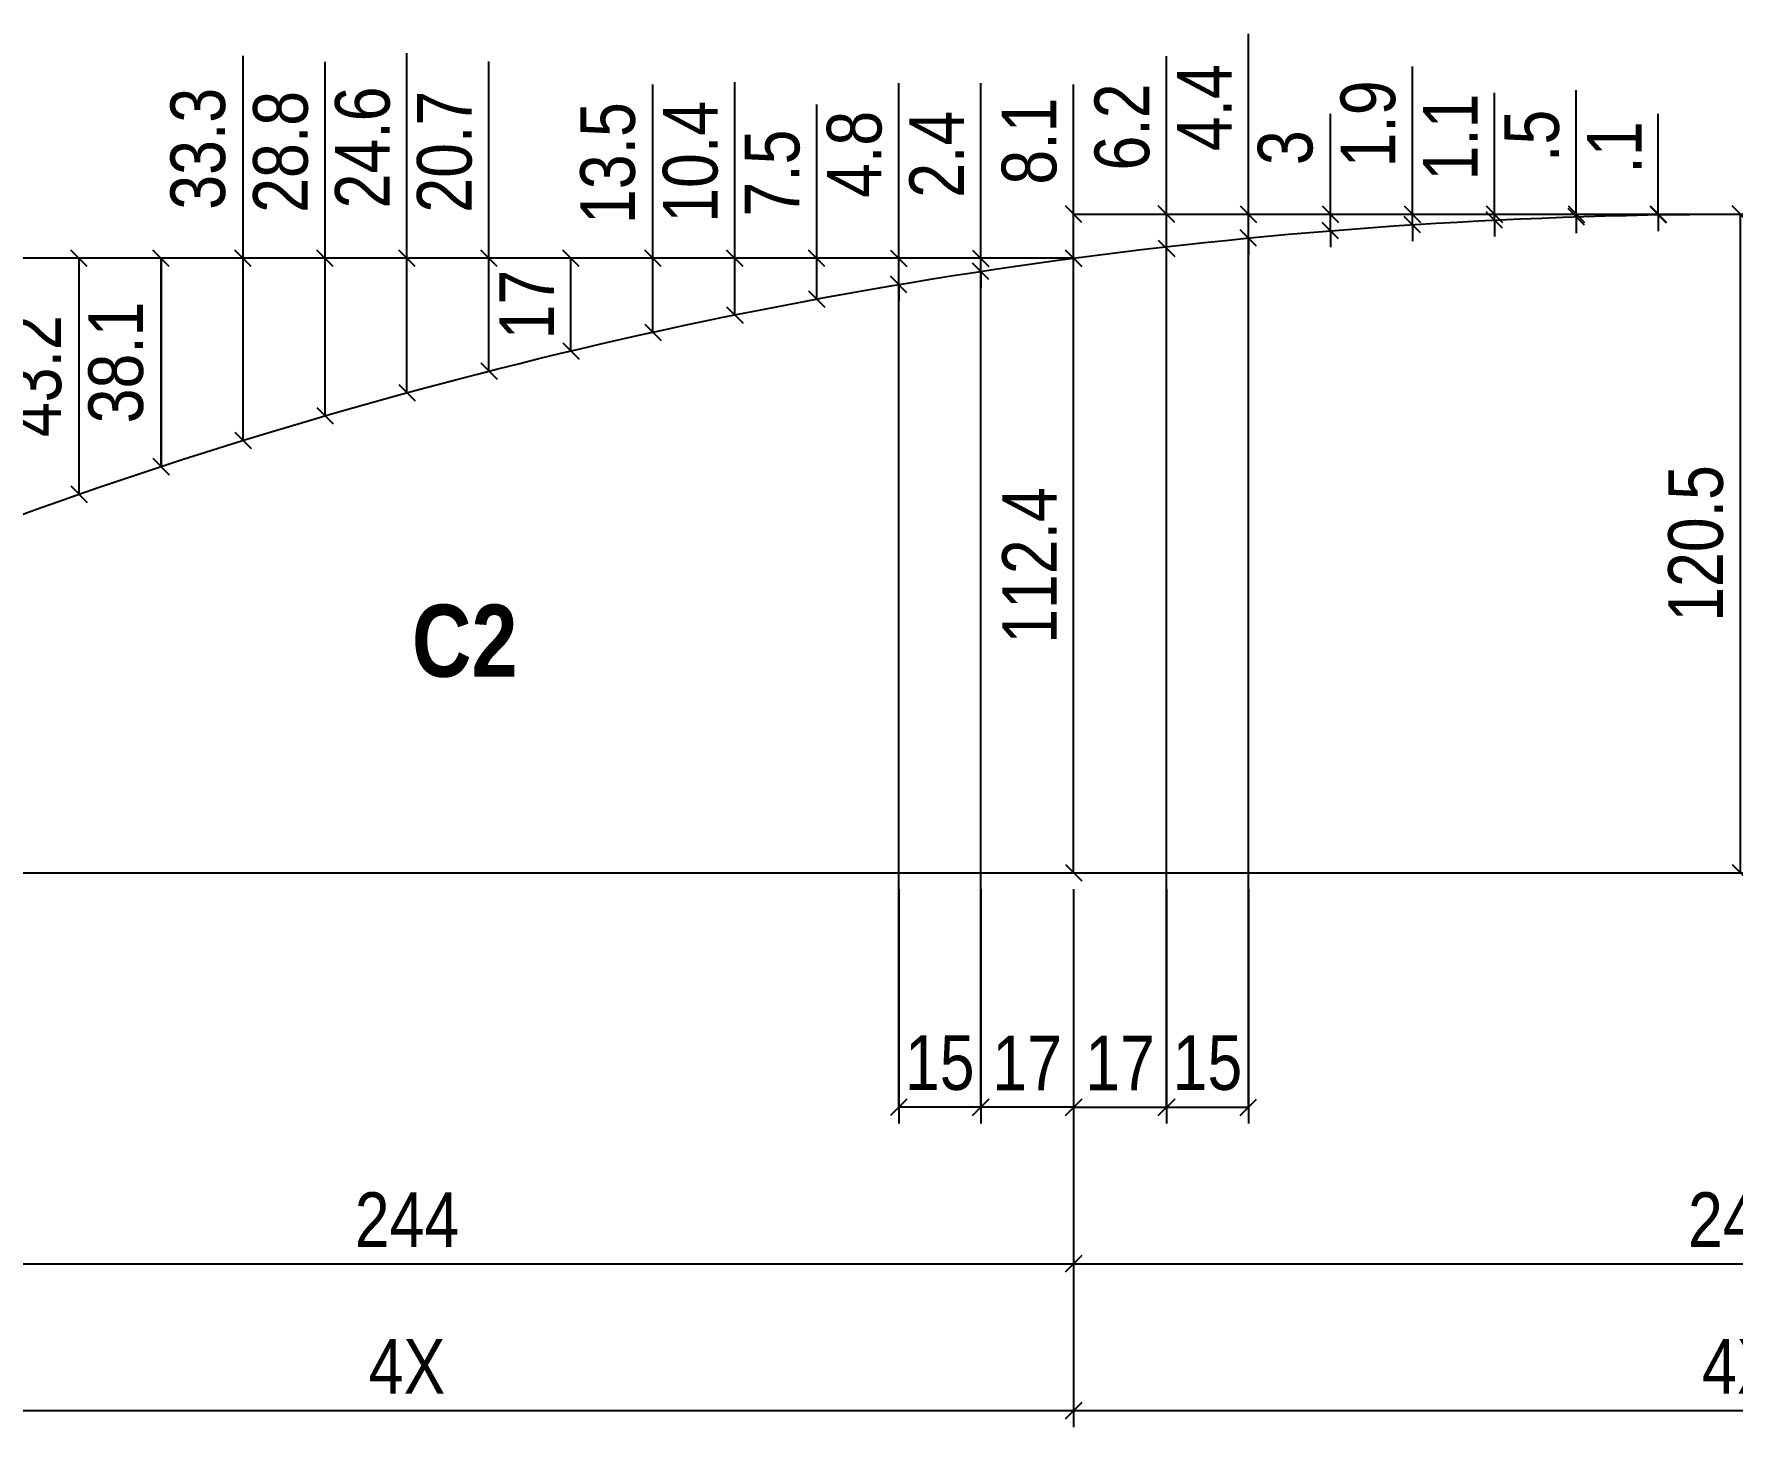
# Model space of a CAD drawing. Extents: x -15895 to 12929, y -2522 to 15173.
# Drawn here: x 8498.2 to 8809, y 4687.3 to 4942.2 of the extents above; entities that cross this region are included whole.
import ezdxf

# ---------------------------------------------------------------- set-up
doc = ezdxf.new("R2010")
doc.units = 0
doc.header["$PDMODE"] = 35
doc.header["$PDSIZE"] = -10
for name, color, linetype in [('COTA', 241, 'Continuous'), ('NOMENCLATURA', 7, 'Continuous'), ('Painéis', 200, 'Continuous')]:
    doc.layers.add(name, color=color, linetype=linetype)
doc.styles.add('COTA TECNICA', font='techl___.ttf', dxfattribs={"height": 10})
doc.styles.add('TECNICA', font='techb___.ttf', dxfattribs={"height": 10})
doc.dimstyles.new('PAINEL', dxfattribs={"dimtxt": 10, "dimasz": 3, "dimexe": 3, "dimexo": 3, "dimgap": 3, "dimtad": 1, "dimdec": 1, "dimzin": 12, "dimdsep": 46, "dimtxsty": 'COTA TECNICA', "dimblk1": 'OBLIQUE', "dimblk2": 'OBLIQUE', "dimsah": 1, "dimcen": 0.9, "dimclrd": 4, "dimclre": 4, "dimclrt": 240, "dimadec": 1, "dimazin": 3, "dimtfac": 1, "dimtdec": 1, "dimtmove": 0, "dimatfit": 3, "dimfxl": 1, "dimtolj": 1, "dimtzin": 12, "dimarcsym": 0})

# ---------------------------------------------------------------- blocks, each defined once
blk = doc.blocks.new('_Oblique')
at = {"color": 0, "linetype": 'ByBlock', "lineweight": -2}
blk.add_line((-0.5, -0.5), (0.5, 0.5), dxfattribs=at)
blk = doc.blocks.new('*D2422')
at = {"layer": 'COTA', "color": 4, "lineweight": -2, "transparency": 16777216}
for p, q in [((8444.49, 4785.73), (8444.49, 4714.19)), ((8688.49, 4785.73), (8688.49, 4714.19)), ((8444.49, 4717.19), (8688.49, 4717.19))]:
    blk.add_line(p, q, dxfattribs=at)
at = {"layer": 'Defpoints', "color": 0, "transparency": 16777216}
for p in [(8444.49, 4788.73), (8688.49, 4788.73), (8688.49, 4717.19)]:
    blk.add_point(p, dxfattribs=at)
at = {"layer": 'COTA', "color": 4, "lineweight": -2, "transparency": 16777216, "xscale": 3, "yscale": 3, "zscale": 3, "rotation": 180}
blk.add_blockref('_Oblique', (8444.49, 4717.19), dxfattribs=at)
at = {"layer": 'COTA', "color": 4, "lineweight": -2, "transparency": 16777216, "xscale": 3, "yscale": 3, "zscale": 3}
blk.add_blockref('_Oblique', (8688.49, 4717.19), dxfattribs=at)
at = {"layer": 'COTA', "color": 240, "transparency": 16777216, "insert": (8566.49, 4725.26), "char_height": 10, "attachment_point": 5, "style": 'COTA TECNICA'}
blk.add_mtext('\\A1;244', dxfattribs=at)
blk = doc.blocks.new('*D2423')
at = {"layer": 'COTA', "color": 4, "lineweight": -2, "transparency": 16777216}
for p, q in [((8688.49, 4785.73), (8688.49, 4714.19)), ((8932.49, 4785.73), (8932.49, 4714.19)), ((8688.49, 4717.19), (8932.49, 4717.19))]:
    blk.add_line(p, q, dxfattribs=at)
at = {"layer": 'Defpoints', "color": 0, "transparency": 16777216}
for p in [(8688.49, 4788.73), (8932.49, 4788.73), (8932.49, 4717.19)]:
    blk.add_point(p, dxfattribs=at)
at = {"layer": 'COTA', "color": 4, "lineweight": -2, "transparency": 16777216, "xscale": 3, "yscale": 3, "zscale": 3, "rotation": 180}
blk.add_blockref('_Oblique', (8688.49, 4717.19), dxfattribs=at)
at = {"layer": 'COTA', "color": 4, "lineweight": -2, "transparency": 16777216, "xscale": 3, "yscale": 3, "zscale": 3}
blk.add_blockref('_Oblique', (8932.49, 4717.19), dxfattribs=at)
at = {"layer": 'COTA', "color": 240, "transparency": 16777216, "insert": (8810.49, 4725.26), "char_height": 10, "attachment_point": 5, "style": 'COTA TECNICA'}
blk.add_mtext('\\A1;244', dxfattribs=at)
blk = doc.blocks.new('*D2429')
at = {"layer": 'COTA', "color": 4, "lineweight": -2, "transparency": 16777216}
blk.add_line((8688.49, 4788.73), (8688.49, 4901.16), dxfattribs=at)
at = {"layer": 'Defpoints', "color": 0, "transparency": 16777216}
for p in [(8688.49, 4901.16), (8688.49, 4901.16), (8688.49, 4788.73)]:
    blk.add_point(p, dxfattribs=at)
at = {"layer": 'COTA', "color": 4, "lineweight": -2, "transparency": 16777216, "xscale": 3, "yscale": 3, "zscale": 3}
for p, rotation in [((8688.49, 4901.16), 90), ((8688.49, 4788.73), 270)]:
    blk.add_blockref('_Oblique', p, dxfattribs=dict(at, rotation=rotation))
at = {"layer": 'COTA', "color": 240, "transparency": 16777216, "insert": (8680.42, 4844.94), "char_height": 10, "attachment_point": 5, "rotation": 90, "style": 'COTA TECNICA'}
blk.add_mtext('\\A1;112.4', dxfattribs=at)
blk = doc.blocks.new('*D2444')
at = {"layer": 'COTA', "color": 4, "lineweight": -2, "transparency": 16777216}
blk.add_line((8506.49, 4857.99), (8506.49, 4901.16), dxfattribs=at)
at = {"layer": 'Defpoints', "color": 0, "transparency": 16777216}
for p in [(8506.49, 4901.16), (8506.49, 4901.16), (8506.49, 4857.99)]:
    blk.add_point(p, dxfattribs=at)
at = {"layer": 'COTA', "color": 4, "lineweight": -2, "transparency": 16777216, "xscale": 3, "yscale": 3, "zscale": 3}
for p, rotation in [((8506.49, 4901.16), 90), ((8506.49, 4857.99), 270)]:
    blk.add_blockref('_Oblique', p, dxfattribs=dict(at, rotation=rotation))
at = {"layer": 'COTA', "color": 240, "transparency": 16777216, "insert": (8498.27, 4879.57), "char_height": 10, "attachment_point": 5, "rotation": 90, "style": 'COTA TECNICA'}
blk.add_mtext('\\A1;43.2', dxfattribs=at)
blk = doc.blocks.new('*D2446')
at = {"layer": 'COTA', "color": 4, "lineweight": -2, "transparency": 16777216}
for p, q in [((8536.49, 4901.16), (8536.49, 4938.2)), ((8536.49, 4867.83), (8536.49, 4901.16))]:
    blk.add_line(p, q, dxfattribs=at)
at = {"layer": 'Defpoints', "color": 0, "transparency": 16777216}
for p in [(8536.49, 4901.16), (8536.49, 4901.16), (8536.49, 4867.83)]:
    blk.add_point(p, dxfattribs=at)
at = {"layer": 'COTA', "color": 4, "lineweight": -2, "transparency": 16777216, "xscale": 3, "yscale": 3, "zscale": 3}
for p, rotation in [((8536.49, 4901.16), 90), ((8536.49, 4867.83), 270)]:
    blk.add_blockref('_Oblique', p, dxfattribs=dict(at, rotation=rotation))
at = {"layer": 'COTA', "color": 240, "transparency": 16777216, "insert": (8528.27, 4921.18), "char_height": 10, "attachment_point": 5, "rotation": 90, "style": 'COTA TECNICA'}
blk.add_mtext('\\A1;33.3', dxfattribs=at)
blk = doc.blocks.new('*D2447')
at = {"layer": 'COTA', "color": 4, "lineweight": -2, "transparency": 16777216}
for p, q in [((8551.49, 4901.16), (8551.49, 4937.06)), ((8551.49, 4872.33), (8551.49, 4901.16))]:
    blk.add_line(p, q, dxfattribs=at)
at = {"layer": 'Defpoints', "color": 0, "transparency": 16777216}
for p in [(8551.49, 4901.16), (8551.49, 4901.16), (8551.49, 4872.33)]:
    blk.add_point(p, dxfattribs=at)
at = {"layer": 'COTA', "color": 4, "lineweight": -2, "transparency": 16777216, "xscale": 3, "yscale": 3, "zscale": 3}
for p, rotation in [((8551.49, 4901.16), 90), ((8551.49, 4872.33), 270)]:
    blk.add_blockref('_Oblique', p, dxfattribs=dict(at, rotation=rotation))
at = {"layer": 'COTA', "color": 240, "transparency": 16777216, "insert": (8543.4, 4920.61), "char_height": 10, "attachment_point": 5, "rotation": 90, "style": 'COTA TECNICA'}
blk.add_mtext('\\A1;28.8', dxfattribs=at)
blk = doc.blocks.new('*D2448')
at = {"layer": 'COTA', "color": 4, "lineweight": -2, "transparency": 16777216}
for p, q in [((8566.49, 4901.16), (8566.49, 4938.68)), ((8566.49, 4876.55), (8566.49, 4901.16))]:
    blk.add_line(p, q, dxfattribs=at)
at = {"layer": 'Defpoints', "color": 0, "transparency": 16777216}
for p in [(8566.49, 4901.16), (8566.49, 4901.16), (8566.49, 4876.55)]:
    blk.add_point(p, dxfattribs=at)
at = {"layer": 'COTA', "color": 4, "lineweight": -2, "transparency": 16777216, "xscale": 3, "yscale": 3, "zscale": 3}
for p, rotation in [((8566.49, 4901.16), 90), ((8566.49, 4876.55), 270)]:
    blk.add_blockref('_Oblique', p, dxfattribs=dict(at, rotation=rotation))
at = {"layer": 'COTA', "color": 240, "transparency": 16777216, "insert": (8558.39, 4921.42), "char_height": 10, "attachment_point": 5, "rotation": 90, "style": 'COTA TECNICA'}
blk.add_mtext('\\A1;24.6', dxfattribs=at)
blk = doc.blocks.new('*D2449')
at = {"layer": 'COTA', "color": 4, "lineweight": -2, "transparency": 16777216}
for p, q in [((8581.49, 4901.16), (8581.49, 4937.12)), ((8581.49, 4880.51), (8581.49, 4901.16))]:
    blk.add_line(p, q, dxfattribs=at)
at = {"layer": 'Defpoints', "color": 0, "transparency": 16777216}
for p in [(8581.49, 4901.16), (8581.49, 4901.16), (8581.49, 4880.51)]:
    blk.add_point(p, dxfattribs=at)
at = {"layer": 'COTA', "color": 4, "lineweight": -2, "transparency": 16777216, "xscale": 3, "yscale": 3, "zscale": 3}
for p, rotation in [((8581.49, 4901.16), 90), ((8581.49, 4880.51), 270)]:
    blk.add_blockref('_Oblique', p, dxfattribs=dict(at, rotation=rotation))
at = {"layer": 'COTA', "color": 240, "transparency": 16777216, "insert": (8573.39, 4920.64), "char_height": 10, "attachment_point": 5, "rotation": 90, "style": 'COTA TECNICA'}
blk.add_mtext('\\A1;20.7', dxfattribs=at)
blk = doc.blocks.new('*D2450')
at = {"layer": 'COTA', "color": 4, "lineweight": -2, "transparency": 16777216}
blk.add_line((8596.49, 4884.2), (8596.49, 4901.16), dxfattribs=at)
at = {"layer": 'Defpoints', "color": 0, "transparency": 16777216}
for p in [(8596.49, 4901.16), (8596.49, 4901.16), (8596.49, 4884.2)]:
    blk.add_point(p, dxfattribs=at)
at = {"layer": 'COTA', "color": 4, "lineweight": -2, "transparency": 16777216, "xscale": 3, "yscale": 3, "zscale": 3}
for p, rotation in [((8596.49, 4901.16), 90), ((8596.49, 4884.2), 270)]:
    blk.add_blockref('_Oblique', p, dxfattribs=dict(at, rotation=rotation))
at = {"layer": 'COTA', "color": 240, "transparency": 16777216, "insert": (8588.42, 4892.68), "char_height": 10, "attachment_point": 5, "rotation": 90, "style": 'COTA TECNICA'}
blk.add_mtext('\\A1;17', dxfattribs=at)
blk = doc.blocks.new('*D2451')
at = {"layer": 'COTA', "color": 4, "lineweight": -2, "transparency": 16777216}
for p, q in [((8611.49, 4901.16), (8611.49, 4932.95)), ((8611.49, 4887.62), (8611.49, 4901.16))]:
    blk.add_line(p, q, dxfattribs=at)
at = {"layer": 'Defpoints', "color": 0, "transparency": 16777216}
for p in [(8611.49, 4901.16), (8611.49, 4901.16), (8611.49, 4887.62)]:
    blk.add_point(p, dxfattribs=at)
at = {"layer": 'COTA', "color": 4, "lineweight": -2, "transparency": 16777216, "xscale": 3, "yscale": 3, "zscale": 3}
for p, rotation in [((8611.49, 4901.16), 90), ((8611.49, 4887.62), 270)]:
    blk.add_blockref('_Oblique', p, dxfattribs=dict(at, rotation=rotation))
at = {"layer": 'COTA', "color": 240, "transparency": 16777216, "insert": (8603.27, 4918.56), "char_height": 10, "attachment_point": 5, "rotation": 90, "style": 'COTA TECNICA'}
blk.add_mtext('\\A1;13.5', dxfattribs=at)
blk = doc.blocks.new('*D2452')
at = {"layer": 'COTA', "color": 4, "lineweight": -2, "transparency": 16777216}
for p, q in [((8626.49, 4901.16), (8626.49, 4933.39)), ((8626.49, 4890.79), (8626.49, 4901.16))]:
    blk.add_line(p, q, dxfattribs=at)
at = {"layer": 'Defpoints', "color": 0, "transparency": 16777216}
for p in [(8626.49, 4901.16), (8626.49, 4901.16), (8626.49, 4890.79)]:
    blk.add_point(p, dxfattribs=at)
at = {"layer": 'COTA', "color": 4, "lineweight": -2, "transparency": 16777216, "xscale": 3, "yscale": 3, "zscale": 3}
for p, rotation in [((8626.49, 4901.16), 90), ((8626.49, 4890.79), 270)]:
    blk.add_blockref('_Oblique', p, dxfattribs=dict(at, rotation=rotation))
at = {"layer": 'COTA', "color": 240, "transparency": 16777216, "insert": (8618.39, 4918.78), "char_height": 10, "attachment_point": 5, "rotation": 90, "style": 'COTA TECNICA'}
blk.add_mtext('\\A1;10.4', dxfattribs=at)
blk = doc.blocks.new('*D2453')
at = {"layer": 'COTA', "color": 4, "lineweight": -2, "transparency": 16777216}
for p, q in [((8641.49, 4901.16), (8641.49, 4929.31)), ((8641.49, 4893.69), (8641.49, 4901.16))]:
    blk.add_line(p, q, dxfattribs=at)
at = {"layer": 'Defpoints', "color": 0, "transparency": 16777216}
for p in [(8641.49, 4901.16), (8641.49, 4901.16), (8641.49, 4893.69)]:
    blk.add_point(p, dxfattribs=at)
at = {"layer": 'COTA', "color": 4, "lineweight": -2, "transparency": 16777216, "xscale": 3, "yscale": 3, "zscale": 3}
for p, rotation in [((8641.49, 4901.16), 90), ((8641.49, 4893.69), 270)]:
    blk.add_blockref('_Oblique', p, dxfattribs=dict(at, rotation=rotation))
at = {"layer": 'COTA', "color": 240, "transparency": 16777216, "insert": (8633.38, 4916.74), "char_height": 10, "attachment_point": 5, "rotation": 90, "style": 'COTA TECNICA'}
blk.add_mtext('\\A1;7.5', dxfattribs=at)
blk = doc.blocks.new('*D2454')
at = {"layer": 'COTA', "color": 4, "lineweight": -2, "transparency": 16777216}
for p, q in [((8656.49, 4901.16), (8656.49, 4933.16)), ((8656.49, 4896.35), (8656.49, 4901.16)), ((8656.49, 4896.35), (8656.49, 4893.35))]:
    blk.add_line(p, q, dxfattribs=at)
at = {"layer": 'Defpoints', "color": 0, "transparency": 16777216}
for p in [(8656.49, 4901.16), (8656.49, 4901.16), (8656.49, 4896.35)]:
    blk.add_point(p, dxfattribs=at)
at = {"layer": 'COTA', "color": 4, "lineweight": -2, "transparency": 16777216, "xscale": 3, "yscale": 3, "zscale": 3}
for p, rotation in [((8656.49, 4901.16), 270), ((8656.49, 4896.35), 90)]:
    blk.add_blockref('_Oblique', p, dxfattribs=dict(at, rotation=rotation))
at = {"layer": 'COTA', "color": 240, "transparency": 16777216, "insert": (8648.4, 4920.16), "char_height": 10, "attachment_point": 5, "rotation": 90, "style": 'COTA TECNICA'}
blk.add_mtext('\\A1;4.8', dxfattribs=at)
blk = doc.blocks.new('*D2455')
at = {"layer": 'COTA', "color": 4, "lineweight": -2, "transparency": 16777216}
for p, q in [((8671.49, 4901.16), (8671.49, 4933.19)), ((8671.49, 4898.74), (8671.49, 4901.16)), ((8671.49, 4898.74), (8671.49, 4895.74))]:
    blk.add_line(p, q, dxfattribs=at)
at = {"layer": 'Defpoints', "color": 0, "transparency": 16777216}
for p in [(8671.49, 4901.16), (8671.49, 4901.16), (8671.49, 4898.74)]:
    blk.add_point(p, dxfattribs=at)
at = {"layer": 'COTA', "color": 4, "lineweight": -2, "transparency": 16777216, "xscale": 3, "yscale": 3, "zscale": 3}
for p, rotation in [((8671.49, 4901.16), 270), ((8671.49, 4898.74), 90)]:
    blk.add_blockref('_Oblique', p, dxfattribs=dict(at, rotation=rotation))
at = {"layer": 'COTA', "color": 240, "transparency": 16777216, "insert": (8663.42, 4920.18), "char_height": 10, "attachment_point": 5, "rotation": 90, "style": 'COTA TECNICA'}
blk.add_mtext('\\A1;2.4', dxfattribs=at)
blk = doc.blocks.new('*D2456')
at = {"layer": 'COTA', "color": 4, "lineweight": -2, "transparency": 16777216}
for p, q in [((8688.49, 4909.22), (8688.49, 4932.94)), ((8688.49, 4901.16), (8688.49, 4909.22))]:
    blk.add_line(p, q, dxfattribs=at)
at = {"layer": 'Defpoints', "color": 0, "transparency": 16777216}
for p in [(8688.49, 4909.22), (8688.49, 4909.22), (8688.49, 4901.16)]:
    blk.add_point(p, dxfattribs=at)
at = {"layer": 'COTA', "color": 4, "lineweight": -2, "transparency": 16777216, "xscale": 3, "yscale": 3, "zscale": 3}
for p, rotation in [((8688.49, 4909.22), 90), ((8688.49, 4901.16), 270)]:
    blk.add_blockref('_Oblique', p, dxfattribs=dict(at, rotation=rotation))
at = {"layer": 'COTA', "color": 240, "transparency": 16777216, "insert": (8680.4, 4922.58), "char_height": 10, "attachment_point": 5, "rotation": 90, "style": 'COTA TECNICA'}
blk.add_mtext('\\A1;8.1', dxfattribs=at)
blk = doc.blocks.new('*D2457')
at = {"layer": 'COTA', "color": 4, "lineweight": -2, "transparency": 16777216}
for p, q in [((8705.49, 4909.22), (8705.49, 4938.12)), ((8705.49, 4902.97), (8705.49, 4909.22)), ((8706.62, 4909.22), (8708.49, 4909.22))]:
    blk.add_line(p, q, dxfattribs=at)
at = {"layer": 'Defpoints', "color": 0, "transparency": 16777216}
for p in [(8703.62, 4909.22), (8705.49, 4909.22), (8705.49, 4902.97)]:
    blk.add_point(p, dxfattribs=at)
at = {"layer": 'COTA', "color": 4, "lineweight": -2, "transparency": 16777216, "xscale": 3, "yscale": 3, "zscale": 3}
for p, rotation in [((8705.49, 4909.22), 90), ((8705.49, 4902.97), 270)]:
    blk.add_blockref('_Oblique', p, dxfattribs=dict(at, rotation=rotation))
at = {"layer": 'COTA', "color": 240, "transparency": 16777216, "insert": (8697.39, 4925.17), "char_height": 10, "attachment_point": 5, "rotation": 90, "style": 'COTA TECNICA'}
blk.add_mtext('\\A1;6.2', dxfattribs=at)
blk = doc.blocks.new('*D2458')
at = {"layer": 'COTA', "color": 4, "lineweight": -2, "transparency": 16777216}
for p, q in [((8720.49, 4909.22), (8720.49, 4942.18)), ((8720.49, 4904.84), (8720.49, 4909.22)), ((8720.49, 4904.84), (8720.49, 4901.84))]:
    blk.add_line(p, q, dxfattribs=at)
at = {"layer": 'Defpoints', "color": 0, "transparency": 16777216}
for p in [(8720.49, 4909.22), (8720.49, 4909.22), (8720.49, 4904.84)]:
    blk.add_point(p, dxfattribs=at)
at = {"layer": 'COTA', "color": 4, "lineweight": -2, "transparency": 16777216, "xscale": 3, "yscale": 3, "zscale": 3}
for p, rotation in [((8720.49, 4909.22), 270), ((8720.49, 4904.84), 90)]:
    blk.add_blockref('_Oblique', p, dxfattribs=dict(at, rotation=rotation))
at = {"layer": 'COTA', "color": 240, "transparency": 16777216, "insert": (8712.42, 4928.7), "char_height": 10, "attachment_point": 5, "rotation": 90, "style": 'COTA TECNICA'}
blk.add_mtext('\\A1;4.4', dxfattribs=at)
blk = doc.blocks.new('*D2459')
at = {"layer": 'COTA', "color": 4, "lineweight": -2, "transparency": 16777216}
for p, q in [((8735.49, 4909.22), (8735.49, 4927.55)), ((8735.49, 4906.18), (8735.49, 4909.22)), ((8735.49, 4906.18), (8735.49, 4903.18))]:
    blk.add_line(p, q, dxfattribs=at)
at = {"layer": 'Defpoints', "color": 0, "transparency": 16777216}
for p in [(8735.49, 4909.22), (8735.49, 4909.22), (8735.49, 4906.18)]:
    blk.add_point(p, dxfattribs=at)
at = {"layer": 'COTA', "color": 4, "lineweight": -2, "transparency": 16777216, "xscale": 3, "yscale": 3, "zscale": 3}
for p, rotation in [((8735.49, 4909.22), 270), ((8735.49, 4906.18), 90)]:
    blk.add_blockref('_Oblique', p, dxfattribs=dict(at, rotation=rotation))
at = {"layer": 'COTA', "color": 240, "transparency": 16777216, "insert": (8727.27, 4921.38), "char_height": 10, "attachment_point": 5, "rotation": 90, "style": 'COTA TECNICA'}
blk.add_mtext('\\A1;3', dxfattribs=at)
blk = doc.blocks.new('*D2460')
at = {"layer": 'COTA', "color": 4, "lineweight": -2, "transparency": 16777216}
for p, q in [((8750.49, 4909.22), (8750.49, 4936.25)), ((8750.49, 4907.28), (8750.49, 4909.22)), ((8750.49, 4907.28), (8750.49, 4904.28))]:
    blk.add_line(p, q, dxfattribs=at)
at = {"layer": 'Defpoints', "color": 0, "transparency": 16777216}
for p in [(8750.49, 4909.22), (8750.49, 4909.22), (8750.49, 4907.28)]:
    blk.add_point(p, dxfattribs=at)
at = {"layer": 'COTA', "color": 4, "lineweight": -2, "transparency": 16777216, "xscale": 3, "yscale": 3, "zscale": 3}
for p, rotation in [((8750.49, 4909.22), 270), ((8750.49, 4907.28), 90)]:
    blk.add_blockref('_Oblique', p, dxfattribs=dict(at, rotation=rotation))
at = {"layer": 'COTA', "color": 240, "transparency": 16777216, "insert": (8742.41, 4925.73), "char_height": 10, "attachment_point": 5, "rotation": 90, "style": 'COTA TECNICA'}
blk.add_mtext('\\A1;1.9', dxfattribs=at)
blk = doc.blocks.new('*D2461')
at = {"layer": 'COTA', "color": 4, "lineweight": -2, "transparency": 16777216}
for p, q in [((8765.49, 4909.22), (8765.49, 4931.44)), ((8765.49, 4908.13), (8765.49, 4909.22)), ((8765.49, 4908.13), (8765.49, 4905.13))]:
    blk.add_line(p, q, dxfattribs=at)
at = {"layer": 'Defpoints', "color": 0, "transparency": 16777216}
for p in [(8765.49, 4909.22), (8765.49, 4909.22), (8765.49, 4908.13)]:
    blk.add_point(p, dxfattribs=at)
at = {"layer": 'COTA', "color": 4, "lineweight": -2, "transparency": 16777216, "xscale": 3, "yscale": 3, "zscale": 3}
for p, rotation in [((8765.49, 4909.22), 270), ((8765.49, 4908.13), 90)]:
    blk.add_blockref('_Oblique', p, dxfattribs=dict(at, rotation=rotation))
at = {"layer": 'COTA', "color": 240, "transparency": 16777216, "insert": (8757.44, 4923.33), "char_height": 10, "attachment_point": 5, "rotation": 90, "style": 'COTA TECNICA'}
blk.add_mtext('\\A1;1.1', dxfattribs=at)
blk = doc.blocks.new('*D2462')
at = {"layer": 'COTA', "color": 4, "lineweight": -2, "transparency": 16777216}
for p, q in [((8780.49, 4909.22), (8780.49, 4931.88)), ((8780.49, 4908.73), (8780.49, 4909.22)), ((8780.49, 4908.73), (8780.49, 4905.73))]:
    blk.add_line(p, q, dxfattribs=at)
at = {"layer": 'Defpoints', "color": 0, "transparency": 16777216}
for p in [(8780.49, 4909.22), (8780.49, 4909.22), (8780.49, 4908.73)]:
    blk.add_point(p, dxfattribs=at)
at = {"layer": 'COTA', "color": 4, "lineweight": -2, "transparency": 16777216, "xscale": 3, "yscale": 3, "zscale": 3}
for p, rotation in [((8780.49, 4909.22), 270), ((8780.49, 4908.73), 90)]:
    blk.add_blockref('_Oblique', p, dxfattribs=dict(at, rotation=rotation))
at = {"layer": 'COTA', "color": 240, "transparency": 16777216, "insert": (8772.38, 4923.55), "char_height": 10, "attachment_point": 5, "rotation": 90, "style": 'COTA TECNICA'}
blk.add_mtext('\\A1;.5', dxfattribs=at)
blk = doc.blocks.new('*D2463')
at = {"layer": 'COTA', "color": 4, "lineweight": -2, "transparency": 16777216}
for p, q in [((8795.49, 4909.22), (8795.49, 4927.59)), ((8795.49, 4909.1), (8795.49, 4909.22)), ((8795.49, 4909.1), (8795.49, 4906.1))]:
    blk.add_line(p, q, dxfattribs=at)
at = {"layer": 'Defpoints', "color": 0, "transparency": 16777216}
for p in [(8795.49, 4909.22), (8795.49, 4909.22), (8795.49, 4909.1)]:
    blk.add_point(p, dxfattribs=at)
at = {"layer": 'COTA', "color": 4, "lineweight": -2, "transparency": 16777216, "xscale": 3, "yscale": 3, "zscale": 3}
for p, rotation in [((8795.49, 4909.22), 270), ((8795.49, 4909.1), 90)]:
    blk.add_blockref('_Oblique', p, dxfattribs=dict(at, rotation=rotation))
at = {"layer": 'COTA', "color": 240, "transparency": 16777216, "insert": (8787.44, 4921.41), "char_height": 10, "attachment_point": 5, "rotation": 90, "style": 'COTA TECNICA'}
blk.add_mtext('\\A1;.1', dxfattribs=at)
blk = doc.blocks.new('*D2499')
at = {"layer": 'COTA', "color": 4, "lineweight": -2, "transparency": 16777216}
for p, q in [((8671.49, 4785.73), (8671.49, 4742.83)), ((8688.49, 4785.73), (8688.49, 4742.83)), ((8688.49, 4745.83), (8671.49, 4745.83))]:
    blk.add_line(p, q, dxfattribs=at)
at = {"layer": 'Defpoints', "color": 0, "transparency": 16777216}
for p in [(8671.49, 4788.73), (8688.49, 4788.73), (8671.49, 4745.83)]:
    blk.add_point(p, dxfattribs=at)
at = {"layer": 'COTA', "color": 4, "lineweight": -2, "transparency": 16777216, "xscale": 3, "yscale": 3, "zscale": 3, "rotation": 180}
blk.add_blockref('_Oblique', (8671.49, 4745.83), dxfattribs=at)
at = {"layer": 'COTA', "color": 4, "lineweight": -2, "transparency": 16777216, "xscale": 3, "yscale": 3, "zscale": 3}
blk.add_blockref('_Oblique', (8688.49, 4745.83), dxfattribs=at)
at = {"layer": 'COTA', "color": 240, "transparency": 16777216, "insert": (8679.99, 4753.91), "char_height": 10, "attachment_point": 5, "style": 'COTA TECNICA'}
blk.add_mtext('\\A1;17', dxfattribs=at)
blk = doc.blocks.new('*D2500')
at = {"layer": 'COTA', "color": 4, "lineweight": -2, "transparency": 16777216}
for p, q in [((8656.49, 4785.73), (8656.49, 4742.83)), ((8671.49, 4785.73), (8671.49, 4742.83)), ((8671.49, 4745.83), (8656.49, 4745.83))]:
    blk.add_line(p, q, dxfattribs=at)
at = {"layer": 'Defpoints', "color": 0, "transparency": 16777216}
for p in [(8656.49, 4788.73), (8671.49, 4788.73), (8656.49, 4745.83)]:
    blk.add_point(p, dxfattribs=at)
at = {"layer": 'COTA', "color": 4, "lineweight": -2, "transparency": 16777216, "xscale": 3, "yscale": 3, "zscale": 3, "rotation": 180}
blk.add_blockref('_Oblique', (8656.49, 4745.83), dxfattribs=at)
at = {"layer": 'COTA', "color": 4, "lineweight": -2, "transparency": 16777216, "xscale": 3, "yscale": 3, "zscale": 3}
blk.add_blockref('_Oblique', (8671.49, 4745.83), dxfattribs=at)
at = {"layer": 'COTA', "color": 240, "transparency": 16777216, "insert": (8663.99, 4753.94), "char_height": 10, "attachment_point": 5, "style": 'COTA TECNICA'}
blk.add_mtext('\\A1;15', dxfattribs=at)
blk = doc.blocks.new('*D2501')
at = {"layer": 'COTA', "color": 4, "lineweight": -2, "transparency": 16777216}
for p, q in [((8688.49, 4785.73), (8688.49, 4742.83)), ((8705.49, 4785.73), (8705.49, 4742.83)), ((8688.49, 4745.83), (8705.49, 4745.83))]:
    blk.add_line(p, q, dxfattribs=at)
at = {"layer": 'Defpoints', "color": 0, "transparency": 16777216}
for p in [(8688.49, 4788.73), (8705.49, 4788.73), (8705.49, 4745.83)]:
    blk.add_point(p, dxfattribs=at)
at = {"layer": 'COTA', "color": 4, "lineweight": -2, "transparency": 16777216, "xscale": 3, "yscale": 3, "zscale": 3, "rotation": 180}
blk.add_blockref('_Oblique', (8688.49, 4745.83), dxfattribs=at)
at = {"layer": 'COTA', "color": 4, "lineweight": -2, "transparency": 16777216, "xscale": 3, "yscale": 3, "zscale": 3}
blk.add_blockref('_Oblique', (8705.49, 4745.83), dxfattribs=at)
at = {"layer": 'COTA', "color": 240, "transparency": 16777216, "insert": (8696.99, 4753.91), "char_height": 10, "attachment_point": 5, "style": 'COTA TECNICA'}
blk.add_mtext('\\A1;17', dxfattribs=at)
blk = doc.blocks.new('*D2502')
at = {"layer": 'COTA', "color": 4, "lineweight": -2, "transparency": 16777216}
for p, q in [((8705.49, 4785.73), (8705.49, 4742.83)), ((8720.49, 4785.73), (8720.49, 4742.83)), ((8705.49, 4745.83), (8720.49, 4745.83))]:
    blk.add_line(p, q, dxfattribs=at)
at = {"layer": 'Defpoints', "color": 0, "transparency": 16777216}
for p in [(8705.49, 4788.73), (8720.49, 4788.73), (8720.49, 4745.83)]:
    blk.add_point(p, dxfattribs=at)
at = {"layer": 'COTA', "color": 4, "lineweight": -2, "transparency": 16777216, "xscale": 3, "yscale": 3, "zscale": 3, "rotation": 180}
blk.add_blockref('_Oblique', (8705.49, 4745.83), dxfattribs=at)
at = {"layer": 'COTA', "color": 4, "lineweight": -2, "transparency": 16777216, "xscale": 3, "yscale": 3, "zscale": 3}
blk.add_blockref('_Oblique', (8720.49, 4745.83), dxfattribs=at)
at = {"layer": 'COTA', "color": 240, "transparency": 16777216, "insert": (8712.99, 4753.94), "char_height": 10, "attachment_point": 5, "style": 'COTA TECNICA'}
blk.add_mtext('\\A1;15', dxfattribs=at)
blk = doc.blocks.new('*D2514')
at = {"layer": 'COTA', "color": 4, "lineweight": -2, "transparency": 16777216}
blk.add_line((8521.49, 4901.16), (8521.49, 4863.05), dxfattribs=at)
at = {"layer": 'Defpoints', "color": 0, "transparency": 16777216}
for p in [(8521.49, 4901.16), (8521.49, 4863.05), (8521.49, 4863.05)]:
    blk.add_point(p, dxfattribs=at)
at = {"layer": 'COTA', "color": 4, "lineweight": -2, "transparency": 16777216, "xscale": 3, "yscale": 3, "zscale": 3}
for p, rotation in [((8521.49, 4901.16), 90), ((8521.49, 4863.05), 270)]:
    blk.add_blockref('_Oblique', p, dxfattribs=dict(at, rotation=rotation))
at = {"layer": 'COTA', "color": 240, "transparency": 16777216, "insert": (8513.25, 4882.1), "char_height": 10, "attachment_point": 5, "rotation": 90, "style": 'COTA TECNICA'}
blk.add_mtext('\\A1;38.1', dxfattribs=at)
blk = doc.blocks.new('*D2517')
at = {"layer": 'COTA', "color": 4, "lineweight": -2, "transparency": 16777216}
blk.add_line((8810.49, 4909.22), (8810.49, 4788.73), dxfattribs=at)
at = {"layer": 'Defpoints', "color": 0, "transparency": 16777216}
for p in [(8810.49, 4909.22), (8810.49, 4788.73), (8810.49, 4788.73)]:
    blk.add_point(p, dxfattribs=at)
at = {"layer": 'COTA', "color": 4, "lineweight": -2, "transparency": 16777216, "xscale": 3, "yscale": 3, "zscale": 3}
for p, rotation in [((8810.49, 4909.22), 90), ((8810.49, 4788.73), 270)]:
    blk.add_blockref('_Oblique', p, dxfattribs=dict(at, rotation=rotation))
at = {"layer": 'COTA', "color": 240, "transparency": 16777216, "insert": (8802.38, 4848.97), "char_height": 10, "attachment_point": 5, "rotation": 90, "style": 'COTA TECNICA'}
blk.add_mtext('\\A1;120.5', dxfattribs=at)
blk = doc.blocks.new('*D2601')
at = {"layer": 'COTA', "color": 4, "lineweight": -2, "transparency": 16777216}
for p, q in [((8444.49, 4758.86), (8444.49, 4687.33)), ((8688.49, 4758.86), (8688.49, 4687.33)), ((8444.49, 4690.33), (8688.49, 4690.33))]:
    blk.add_line(p, q, dxfattribs=at)
at = {"layer": 'Defpoints', "color": 0, "transparency": 16777216}
for p in [(8444.49, 4761.86), (8688.49, 4761.86), (8688.49, 4690.33)]:
    blk.add_point(p, dxfattribs=at)
at = {"layer": 'COTA', "color": 4, "lineweight": -2, "transparency": 16777216, "xscale": 3, "yscale": 3, "zscale": 3, "rotation": 180}
blk.add_blockref('_Oblique', (8444.49, 4690.33), dxfattribs=at)
at = {"layer": 'COTA', "color": 4, "lineweight": -2, "transparency": 16777216, "xscale": 3, "yscale": 3, "zscale": 3}
blk.add_blockref('_Oblique', (8688.49, 4690.33), dxfattribs=at)
at = {"layer": 'COTA', "color": 240, "transparency": 16777216, "insert": (8566.49, 4698.4), "char_height": 10, "attachment_point": 5, "style": 'COTA TECNICA'}
blk.add_mtext('\\A1;4X', dxfattribs=at)
blk = doc.blocks.new('*D2602')
at = {"layer": 'COTA', "color": 4, "lineweight": -2, "transparency": 16777216}
for p, q in [((8688.49, 4758.86), (8688.49, 4687.33)), ((8932.49, 4758.86), (8932.49, 4687.33)), ((8688.49, 4690.33), (8932.49, 4690.33))]:
    blk.add_line(p, q, dxfattribs=at)
at = {"layer": 'Defpoints', "color": 0, "transparency": 16777216}
for p in [(8688.49, 4761.86), (8932.49, 4761.86), (8932.49, 4690.33)]:
    blk.add_point(p, dxfattribs=at)
at = {"layer": 'COTA', "color": 4, "lineweight": -2, "transparency": 16777216, "xscale": 3, "yscale": 3, "zscale": 3, "rotation": 180}
blk.add_blockref('_Oblique', (8688.49, 4690.33), dxfattribs=at)
at = {"layer": 'COTA', "color": 4, "lineweight": -2, "transparency": 16777216, "xscale": 3, "yscale": 3, "zscale": 3}
blk.add_blockref('_Oblique', (8932.49, 4690.33), dxfattribs=at)
at = {"layer": 'COTA', "color": 240, "transparency": 16777216, "insert": (8810.49, 4698.4), "char_height": 10, "attachment_point": 5, "style": 'COTA TECNICA'}
blk.add_mtext('\\A1;4X', dxfattribs=at)

msp = doc.modelspace()

# ---------------------------------------------------------------- linework, layer by layer
at = {"layer": 'COTA'}
for p, q in [((8688.49, 4909.22), (8932.49, 4909.22)), ((8705.49, 4745.83), (8705.49, 4909.22)), ((8720.49, 4745.83), (8720.49, 4909.22)), ((8688.49, 4901.16), (8444.49, 4901.16)), ((8506.49, 4857.99), (8506.49, 4901.16)), ((8521.49, 4863.05), (8521.49, 4901.16)), ((8536.49, 4867.83), (8536.49, 4901.16)), ((8551.49, 4872.33), (8551.49, 4901.16)), ((8566.49, 4876.55), (8566.49, 4901.16)), ((8581.49, 4880.51), (8581.49, 4901.16)), ((8596.49, 4884.2), (8596.49, 4901.16)), ((8611.49, 4887.62), (8611.49, 4901.16)), ((8626.49, 4890.79), (8626.49, 4901.16)), ((8641.49, 4893.69), (8641.49, 4901.16)), ((8656.49, 4745.83), (8656.49, 4901.16)), ((8671.49, 4745.83), (8671.49, 4901.16))]:
    msp.add_line(p, q, dxfattribs=at)
at = {"layer": 'Painéis', "linetype": 'ByBlock'}
for p, q in [((8688.49, 4788.73), (8688.49, 4901.16)), ((8320.99, 4788.73), (9299.99, 4788.73))]:
    msp.add_line(p, q, dxfattribs=at)
for points in [[(8564.41, 4875.98, -0.066824), (8808.99, 4909.22, -0.066824)], [(8808.99, 4909.22, -0.033884), (8934.29, 4900.92, -0.033884)], [(8442.12, 4832.93, -0.034985), (8564.41, 4875.98, -0.034985)]]:
    msp.add_lwpolyline(points, format="xyb", dxfattribs=at)

# ---------------------------------------------------------------- texts
at = {"layer": 'NOMENCLATURA', "style": 'TECNICA'}
msp.add_text('C2', height=13.2, dxfattribs=at).set_placement((8567.39, 4824.58))

# ---------------------------------------------------------------- dimensions: what is measured, and where the dimension line sits
at = {"layer": 'COTA'}
for base, p1, p2, angle, picture, middle in [((8720.49, 4909.22), (8720.49, 4904.84), (8720.49, 4909.22), 90, '*D2458', (8712.42, 4928.7)), ((8536.49, 4901.16), (8536.49, 4867.83), (8536.49, 4901.16), 90, '*D2446', (8528.27, 4921.18)), ((8566.49, 4901.16), (8566.49, 4876.55), (8566.49, 4901.16), 90, '*D2448', (8558.39, 4921.42)), ((8705.4936, 4909.2191), (8705.4936, 4902.974), (8703.6239, 4909.2191), 90, '*D2457', (8697.3913, 4925.1679)), ((8551.49, 4901.16), (8551.49, 4872.33), (8551.49, 4901.16), 90, '*D2447', (8543.4, 4920.61)), ((8581.4936, 4901.1608), (8581.4936, 4880.5063), (8581.4936, 4901.1608), 90, '*D2449', (8573.3913, 4920.6404)), ((8750.49, 4909.22), (8750.49, 4907.28), (8750.49, 4909.22), 90, '*D2460', (8742.41, 4925.73)), ((8611.49, 4901.16), (8611.49, 4887.62), (8611.49, 4901.16), 90, '*D2451', (8603.27, 4918.56)), ((8626.49, 4901.16), (8626.49, 4890.79), (8626.49, 4901.16), 90, '*D2452', (8618.39, 4918.78)), ((8656.49, 4901.16), (8656.49, 4896.35), (8656.49, 4901.16), 90, '*D2454', (8648.4, 4920.16)), ((8671.49, 4901.16), (8671.49, 4898.74), (8671.49, 4901.16), 90, '*D2455', (8663.42, 4920.18)), ((8688.49, 4909.22), (8688.49, 4901.16), (8688.49, 4909.22), 90, '*D2456', (8680.4, 4922.58)), ((8765.49, 4909.22), (8765.49, 4908.13), (8765.49, 4909.22), 90, '*D2461', (8757.44, 4923.33)), ((8780.49, 4909.22), (8780.49, 4908.73), (8780.49, 4909.22), 90, '*D2462', (8772.38, 4923.55)), ((8641.49, 4901.16), (8641.49, 4893.69), (8641.49, 4901.16), 90, '*D2453', (8633.38, 4916.74)), ((8735.49, 4909.22), (8735.49, 4906.18), (8735.49, 4909.22), 90, '*D2459', (8727.27, 4921.38)), ((8795.49, 4909.22), (8795.49, 4909.1), (8795.49, 4909.22), 90, '*D2463', (8787.44, 4921.41)), ((8810.49, 4788.73), (8810.49, 4909.22), (8810.49, 4788.73), 90, '*D2517', (8802.38, 4848.97)), ((8506.49, 4901.16), (8506.49, 4857.99), (8506.49, 4901.16), 90, '*D2444', (8498.27, 4879.57)), ((8521.49, 4863.05), (8521.49, 4901.16), (8521.49, 4863.05), 90, '*D2514', (8513.25, 4882.1)), ((8596.49, 4901.16), (8596.49, 4884.2), (8596.49, 4901.16), 90, '*D2450', (8588.42, 4892.68)), ((8688.49, 4901.16), (8688.49, 4788.73), (8688.49, 4901.16), 90, '*D2429', (8680.42, 4844.94)), ((8671.49, 4745.83), (8688.49, 4788.73), (8671.49, 4788.73), 180, '*D2499', (8679.99, 4753.91))]:
    dim = msp.add_linear_dim(base=base, p1=p1, p2=p2, angle=angle, dimstyle='PAINEL', dxfattribs=at)
    dim.commit()
    dim.dimension.update_dxf_attribs({"geometry": picture, "text_midpoint": middle})
for base, p1, p2, picture, middle in [((8688.49, 4717.19), (8444.49, 4788.73), (8688.49, 4788.73), '*D2422', (8566.49, 4725.26)), ((8932.49, 4717.19), (8688.49, 4788.73), (8932.49, 4788.73), '*D2423', (8810.49, 4725.26))]:
    dim = msp.add_linear_dim(base=base, p1=p1, p2=p2, dimstyle='PAINEL', override={"dimtmove": 1}, dxfattribs=at)
    dim.commit()
    dim.dimension.update_dxf_attribs({"geometry": picture, "text_midpoint": middle})
dim = msp.add_linear_dim(base=(8656.49, 4745.83), p1=(8671.49, 4788.73), p2=(8656.49, 4788.73), angle=180, dimstyle='PAINEL', dxfattribs=at)
dim.commit()
dim.dimension.update_dxf_attribs({"geometry": '*D2500', "text_midpoint": (8663.99, 4745.83), "dimtype": 160})
dim = msp.add_linear_dim(base=(8705.49, 4745.83), p1=(8688.49, 4788.73), p2=(8705.49, 4788.73), dimstyle='PAINEL', dxfattribs=at)
dim.commit()
dim.dimension.update_dxf_attribs({"geometry": '*D2501', "text_midpoint": (8696.99, 4753.91)})
dim = msp.add_linear_dim(base=(8720.49, 4745.83), p1=(8705.49, 4788.73), p2=(8720.49, 4788.73), dimstyle='PAINEL', dxfattribs=at)
dim.commit()
dim.dimension.update_dxf_attribs({"geometry": '*D2502', "text_midpoint": (8712.99, 4745.83), "dimtype": 160})
for base, p1, p2, picture, middle in [((8688.49, 4690.33), (8444.49, 4761.86), (8688.49, 4761.86), '*D2601', (8566.49, 4698.4)), ((8932.49, 4690.33), (8688.49, 4761.86), (8932.49, 4761.86), '*D2602', (8810.49, 4698.4))]:
    dim = msp.add_linear_dim(base=base, p1=p1, p2=p2, text='4X', dimstyle='PAINEL', override={"dimtmove": 1}, dxfattribs=at)
    dim.commit()
    dim.dimension.update_dxf_attribs({"geometry": picture, "text_midpoint": middle})

doc.saveas('drawing.dxf')
